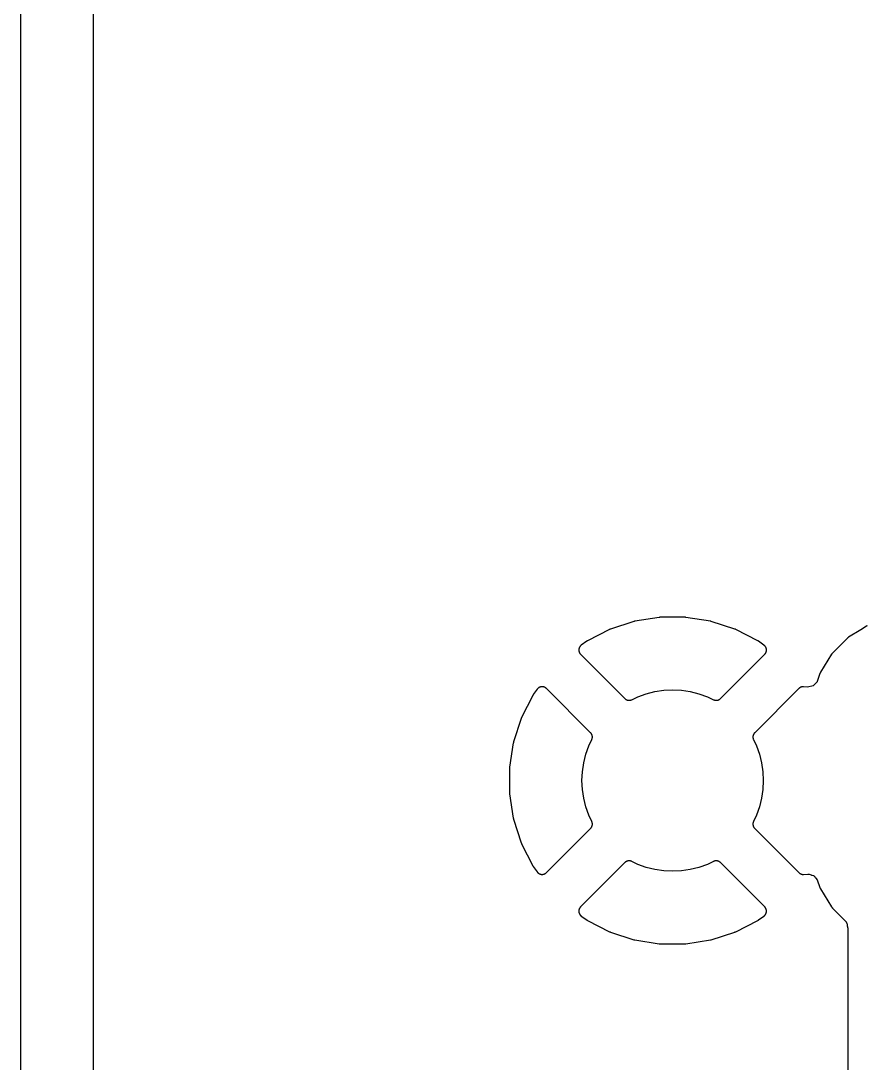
# Model space of a CAD drawing. Header units: metres. Extents: x 46.2 to 140.4, y -137.6 to -43.4.
# Drawn here: x 101.85 to 108.85, y -95.8 to -87.18 of the extents above; entities that cross this region are included whole.
import ezdxf

# ---------------------------------------------------------------- set-up
doc = ezdxf.new("R2010")
doc.units = ezdxf.units.M

msp = doc.modelspace()

# ---------------------------------------------------------------- linework, layer by layer
for points in [[(112.3084, -110.4227), (102.4741, -100.5884), (102.4654, -100.5776), (102.4505, -100.527), (102.4505, -85.1015)], [(101.8503, -100.5988), (101.8503, -85.2012)], [(107.9441, -92.3036), (107.7617, -92.2107), (107.7609, -92.2103), (107.76, -92.2098), (107.7588, -92.2093), (107.7576, -92.2088), (107.7563, -92.2083), (107.7554, -92.208), (107.7545, -92.2077), (107.5599, -92.1445), (107.5589, -92.1442), (107.558, -92.1439), (107.5567, -92.1435), (107.5555, -92.1432), (107.5542, -92.143), (107.5532, -92.1428), (107.5522, -92.1426), (107.3501, -92.1106), (107.3492, -92.1105), (107.3482, -92.1103), (107.3469, -92.1102), (107.3456, -92.1101), (107.3443, -92.11), (107.3433, -92.11), (107.3423, -92.11), (107.1377, -92.11), (107.1367, -92.11), (107.1357, -92.11), (107.1344, -92.1101), (107.1331, -92.1102), (107.1318, -92.1103), (107.1308, -92.1105), (107.1299, -92.1106), (106.9278, -92.1426), (106.9268, -92.1428), (106.9258, -92.143), (106.9245, -92.1432), (106.9233, -92.1435), (106.922, -92.1439), (106.9211, -92.1442), (106.9201, -92.1445), (106.7255, -92.2077), (106.7246, -92.208), (106.7237, -92.2083), (106.7224, -92.2088), (106.7212, -92.2093), (106.72, -92.2098), (106.7191, -92.2103), (106.7183, -92.2107), (106.536, -92.3036), (106.5349, -92.3041), (106.5339, -92.3047), (106.533, -92.3052), (106.5319, -92.3059), (106.5309, -92.3066), (106.5309, -92.3066), (106.5301, -92.3071), (106.5293, -92.3077), (106.4847, -92.3401), (106.4839, -92.3406), (106.4832, -92.3412), (106.4822, -92.342), (106.4812, -92.3428), (106.4803, -92.3437), (106.4796, -92.3443), (106.4789, -92.345), (106.4789, -92.345), (106.478, -92.3459), (106.4772, -92.3468), (106.4764, -92.3477), (106.4756, -92.3486), (106.4748, -92.3496), (106.474, -92.3506), (106.4733, -92.3516), (106.4726, -92.3526), (106.4719, -92.3536), (106.4713, -92.3547), (106.4707, -92.3557), (106.4701, -92.3568), (106.4695, -92.3579), (106.4689, -92.359), (106.4684, -92.3601), (106.4679, -92.3613), (106.4675, -92.3624), (106.467, -92.3636), (106.4666, -92.3647), (106.4663, -92.3659), (106.4659, -92.3671), (106.4656, -92.3683), (106.4653, -92.3695), (106.4651, -92.3707), (106.4648, -92.3719), (106.4646, -92.3731), (106.4645, -92.3744), (106.4643, -92.3756), (106.4642, -92.3768), (106.4641, -92.3781), (106.4641, -92.3793), (106.4641, -92.3805), (106.4641, -92.3818), (106.4641, -92.383), (106.4642, -92.3842), (106.4643, -92.3854), (106.4645, -92.3866), (106.4646, -92.3879), (106.4648, -92.3891), (106.465, -92.3903), (106.4653, -92.3915), (106.4656, -92.3927), (106.4659, -92.3939), (106.4662, -92.395), (106.4666, -92.3962), (106.467, -92.3974), (106.4674, -92.3985), (106.4679, -92.3997), (106.4684, -92.4008), (106.4689, -92.4019), (106.4694, -92.403), (106.47, -92.4041), (106.4706, -92.4052), (106.4712, -92.4062), (106.4718, -92.4073), (106.4725, -92.4083), (106.4732, -92.4093), (106.4739, -92.4103), (106.4747, -92.4113), (106.4754, -92.4122), (106.4762, -92.4132), (106.477, -92.4141), (106.4779, -92.415), (106.4787, -92.4159), (106.8446, -92.7817), (106.8455, -92.7826), (106.8464, -92.7834), (106.8473, -92.7843), (106.8482, -92.785), (106.8492, -92.7858), (106.8502, -92.7866), (106.8512, -92.7873), (106.8522, -92.788), (106.8532, -92.7886), (106.8542, -92.7893), (106.8553, -92.7899), (106.8564, -92.7905), (106.8575, -92.7911), (106.8586, -92.7916), (106.8597, -92.7921), (106.8608, -92.7926), (106.862, -92.793), (106.8631, -92.7935), (106.8643, -92.7939), (106.8654, -92.7942), (106.8666, -92.7946), (106.8678, -92.7949), (106.869, -92.7952), (106.8702, -92.7954), (106.8714, -92.7957), (106.8726, -92.7959), (106.8738, -92.796), (106.875, -92.7962), (106.8763, -92.7963), (106.8775, -92.7963), (106.8787, -92.7964), (106.8799, -92.7964), (106.8811, -92.7964), (106.8822, -92.7963), (106.8833, -92.7963), (106.8844, -92.7962), (106.8855, -92.7961), (106.8866, -92.796), (106.8876, -92.7958), (106.8887, -92.7956), (106.8898, -92.7954), (106.8909, -92.7952), (106.892, -92.7949), (106.893, -92.7946), (106.8941, -92.7943), (106.8952, -92.794), (106.8962, -92.7937), (106.8973, -92.7933), (106.8983, -92.7929), (106.8993, -92.7925), (106.9003, -92.7921), (106.9013, -92.7916), (106.953, -92.7671), (107.0223, -92.7424), (107.0937, -92.7245), (107.1665, -92.7137), (107.24, -92.7101), (107.3135, -92.7137), (107.3863, -92.7245), (107.4577, -92.7424), (107.527, -92.7671), (107.5787, -92.7916), (107.5797, -92.7921), (107.5807, -92.7925), (107.5817, -92.7929), (107.5827, -92.7933), (107.5838, -92.7937), (107.5848, -92.794), (107.5859, -92.7943), (107.587, -92.7946), (107.588, -92.7949), (107.5891, -92.7952), (107.5902, -92.7954), (107.5913, -92.7956), (107.5924, -92.7958), (107.5934, -92.796), (107.5945, -92.7961), (107.5956, -92.7962), (107.5967, -92.7963), (107.5978, -92.7963), (107.5989, -92.7964), (107.6001, -92.7964), (107.6013, -92.7964), (107.6025, -92.7963), (107.6037, -92.7963), (107.605, -92.7962), (107.6062, -92.796), (107.6074, -92.7959), (107.6086, -92.7957), (107.6098, -92.7954), (107.611, -92.7952), (107.6122, -92.7949), (107.6134, -92.7946), (107.6146, -92.7942), (107.6157, -92.7939), (107.6169, -92.7935), (107.618, -92.793), (107.6192, -92.7926), (107.6203, -92.7921), (107.6214, -92.7916), (107.6225, -92.7911), (107.6236, -92.7905), (107.6247, -92.7899), (107.6258, -92.7893), (107.6268, -92.7886), (107.6278, -92.788), (107.6288, -92.7873), (107.6298, -92.7866), (107.6308, -92.7858), (107.6318, -92.785), (107.6327, -92.7843), (107.6336, -92.7834), (107.6345, -92.7826), (107.6354, -92.7817), (108.0013, -92.4159), (108.0021, -92.415), (108.003, -92.4141), (108.0038, -92.4132), (108.0046, -92.4122), (108.0053, -92.4113), (108.0061, -92.4103), (108.0068, -92.4093), (108.0075, -92.4083), (108.0082, -92.4073), (108.0088, -92.4062), (108.0094, -92.4052), (108.01, -92.4041), (108.0106, -92.403), (108.0111, -92.4019), (108.0116, -92.4008), (108.0121, -92.3997), (108.0126, -92.3985), (108.013, -92.3974), (108.0134, -92.3962), (108.0138, -92.395), (108.0141, -92.3939), (108.0144, -92.3927), (108.0147, -92.3915), (108.015, -92.3903), (108.0152, -92.3891), (108.0154, -92.3879), (108.0155, -92.3866), (108.0157, -92.3854), (108.0158, -92.3842), (108.0159, -92.383), (108.0159, -92.3818), (108.0159, -92.3805), (108.0159, -92.3805), (108.0159, -92.3793), (108.0159, -92.3782), (108.0158, -92.377), (108.0157, -92.3758), (108.0156, -92.3746), (108.0154, -92.3735), (108.0152, -92.3723), (108.015, -92.3712), (108.0148, -92.37), (108.0145, -92.3689), (108.0143, -92.3677), (108.0139, -92.3666), (108.0136, -92.3654), (108.0132, -92.3643), (108.0128, -92.3632), (108.0124, -92.3621), (108.012, -92.361), (108.0115, -92.3599), (108.011, -92.3589), (108.0105, -92.3578), (108.0099, -92.3568), (108.0094, -92.3558), (108.0088, -92.3547), (108.0081, -92.3537), (108.0075, -92.3527), (108.0068, -92.3518), (108.0061, -92.3508), (108.0054, -92.3499), (108.0047, -92.349), (108.0039, -92.3481), (108.0032, -92.3472), (108.0024, -92.3463), (108.0016, -92.3454), (108.0007, -92.3446), (107.9999, -92.3438), (107.999, -92.343), (107.9981, -92.3422), (107.9972, -92.3415), (107.9963, -92.3408), (107.9953, -92.3401), (107.9507, -92.3077), (107.9497, -92.3069), (107.9486, -92.3062), (107.9475, -92.3055), (107.9464, -92.3048), (107.9452, -92.3042), (107.9441, -92.3036), (107.9441, -92.3036)], [(108.8495, -92.1799), (108.8484, -92.1804), (108.8474, -92.1809), (108.8464, -92.1815), (108.8454, -92.182), (108.8444, -92.1826), (108.7957, -92.2127), (108.6951, -92.2747), (108.6939, -92.2755), (108.6927, -92.2763), (108.6917, -92.277), (108.6908, -92.2777), (108.6899, -92.2784), (108.689, -92.2792), (108.6881, -92.2799), (108.687, -92.2809), (108.686, -92.2819), (108.5619, -92.406), (108.5609, -92.407), (108.5599, -92.4081), (108.5592, -92.409), (108.5584, -92.4099), (108.5577, -92.4108), (108.557, -92.4117), (108.5563, -92.4127), (108.5555, -92.4139), (108.5547, -92.4151), (108.4626, -92.5644), (108.462, -92.5654), (108.4615, -92.5664), (108.4609, -92.5674), (108.4604, -92.5684), (108.4599, -92.5695), (108.4594, -92.5705), (108.459, -92.5716), (108.4585, -92.5727), (108.4581, -92.5737), (108.4578, -92.5748), (108.4577, -92.5749), (108.4577, -92.5749), (108.4356, -92.6418), (108.4347, -92.6436), (108.401, -92.6768), (108.354, -92.6866), (108.3234, -92.6842), (108.3224, -92.6842), (108.3214, -92.6841), (108.3205, -92.6841), (108.3195, -92.6841), (108.3182, -92.6841), (108.317, -92.6841), (108.3158, -92.6842), (108.3146, -92.6843), (108.3134, -92.6845), (108.3121, -92.6846), (108.3109, -92.6848), (108.3097, -92.685), (108.3085, -92.6853), (108.3073, -92.6856), (108.3061, -92.6859), (108.305, -92.6862), (108.3038, -92.6866), (108.3026, -92.687), (108.3015, -92.6874), (108.3003, -92.6879), (108.2992, -92.6884), (108.2981, -92.6889), (108.297, -92.6894), (108.2959, -92.69), (108.2948, -92.6906), (108.2938, -92.6912), (108.2927, -92.6918), (108.2917, -92.6925), (108.2907, -92.6932), (108.2897, -92.6939), (108.2887, -92.6947), (108.2878, -92.6954), (108.2868, -92.6962), (108.2859, -92.697), (108.285, -92.6979), (108.2841, -92.6987), (107.9183, -93.0646), (107.9174, -93.0655), (107.9166, -93.0664), (107.9157, -93.0673), (107.915, -93.0682), (107.9142, -93.0692), (107.9134, -93.0702), (107.9127, -93.0712), (107.912, -93.0722), (107.9114, -93.0732), (107.9107, -93.0742), (107.9101, -93.0753), (107.9095, -93.0764), (107.9089, -93.0775), (107.9084, -93.0786), (107.9079, -93.0797), (107.9074, -93.0808), (107.907, -93.082), (107.9065, -93.0831), (107.9061, -93.0843), (107.9058, -93.0854), (107.9054, -93.0866), (107.9051, -93.0878), (107.9048, -93.089), (107.9046, -93.0902), (107.9043, -93.0914), (107.9041, -93.0926), (107.904, -93.0938), (107.9038, -93.095), (107.9037, -93.0963), (107.9037, -93.0975), (107.9036, -93.0987), (107.9036, -93.0999), (107.9036, -93.1011), (107.9037, -93.1022), (107.9037, -93.1033), (107.9038, -93.1044), (107.9039, -93.1055), (107.904, -93.1066), (107.9042, -93.1076), (107.9044, -93.1087), (107.9046, -93.1098), (107.9048, -93.1109), (107.9051, -93.112), (107.9054, -93.113), (107.9057, -93.1141), (107.906, -93.1152), (107.9063, -93.1162), (107.9067, -93.1173), (107.9071, -93.1183), (107.9075, -93.1193), (107.9079, -93.1203), (107.9084, -93.1213), (107.9329, -93.173), (107.9576, -93.2423), (107.9755, -93.3137), (107.9863, -93.3865), (107.9899, -93.46), (107.9863, -93.5335), (107.9755, -93.6063), (107.9576, -93.6777), (107.9329, -93.747), (107.9084, -93.7987), (107.9079, -93.7997), (107.9075, -93.8007), (107.9071, -93.8017), (107.9067, -93.8027), (107.9063, -93.8038), (107.906, -93.8048), (107.9057, -93.8059), (107.9054, -93.807), (107.9051, -93.808), (107.9048, -93.8091), (107.9046, -93.8102), (107.9044, -93.8113), (107.9042, -93.8124), (107.904, -93.8134), (107.9039, -93.8145), (107.9038, -93.8156), (107.9037, -93.8167), (107.9037, -93.8178), (107.9036, -93.8189), (107.9036, -93.8201), (107.9036, -93.8213), (107.9037, -93.8225), (107.9037, -93.8237), (107.9038, -93.825), (107.904, -93.8262), (107.9041, -93.8274), (107.9043, -93.8286), (107.9046, -93.8298), (107.9048, -93.831), (107.9051, -93.8322), (107.9054, -93.8334), (107.9058, -93.8346), (107.9061, -93.8357), (107.9065, -93.8369), (107.907, -93.838), (107.9074, -93.8392), (107.9079, -93.8403), (107.9084, -93.8414), (107.9089, -93.8425), (107.9095, -93.8436), (107.9101, -93.8447), (107.9107, -93.8458), (107.9114, -93.8468), (107.912, -93.8478), (107.9127, -93.8488), (107.9134, -93.8498), (107.9142, -93.8508), (107.915, -93.8518), (107.9157, -93.8527), (107.9166, -93.8536), (107.9174, -93.8545), (107.9183, -93.8554), (108.2841, -94.2213), (108.285, -94.2221), (108.2859, -94.223), (108.2868, -94.2238), (108.2878, -94.2246), (108.2887, -94.2253), (108.2897, -94.2261), (108.2907, -94.2268), (108.2917, -94.2275), (108.2927, -94.2282), (108.2938, -94.2288), (108.2948, -94.2294), (108.2959, -94.23), (108.297, -94.2306), (108.2981, -94.2311), (108.2992, -94.2316), (108.3003, -94.2321), (108.3015, -94.2326), (108.3026, -94.233), (108.3038, -94.2334), (108.305, -94.2338), (108.3061, -94.2341), (108.3073, -94.2344), (108.3085, -94.2347), (108.3097, -94.235), (108.3109, -94.2352), (108.3121, -94.2354), (108.3134, -94.2355), (108.3146, -94.2357), (108.3158, -94.2358), (108.317, -94.2359), (108.3182, -94.2359), (108.3195, -94.2359), (108.3205, -94.2359), (108.3214, -94.2359), (108.3224, -94.2358), (108.3234, -94.2358), (108.3589, -94.233), (108.3607, -94.233), (108.3621, -94.233), (108.3634, -94.233), (108.3701, -94.2331), (108.3856, -94.2396), (108.3867, -94.24), (108.3878, -94.2404), (108.3889, -94.2408), (108.3901, -94.2412), (108.3912, -94.2415), (108.3924, -94.2419), (108.4044, -94.2449), (108.4046, -94.2451), (108.4056, -94.2459), (108.4066, -94.2467), (108.4076, -94.2474), (108.4087, -94.2482), (108.4098, -94.2489), (108.4109, -94.2495), (108.4118, -94.2501), (108.4188, -94.2602), (108.4195, -94.2612), (108.4202, -94.2622), (108.421, -94.2631), (108.4218, -94.264), (108.4225, -94.265), (108.4233, -94.2658), (108.436, -94.2794), (108.4577, -94.3451), (108.4578, -94.3452), (108.4581, -94.3463), (108.4585, -94.3473), (108.459, -94.3484), (108.4594, -94.3495), (108.4599, -94.3505), (108.4604, -94.3516), (108.4609, -94.3526), (108.4615, -94.3536), (108.462, -94.3546), (108.4626, -94.3556), (108.5547, -94.5049), (108.5555, -94.5061), (108.5563, -94.5073), (108.557, -94.5083), (108.5577, -94.5092), (108.5584, -94.5101), (108.5592, -94.511), (108.5599, -94.5119), (108.5609, -94.513), (108.5619, -94.514), (108.6697, -94.6218), (108.6703, -94.6225), (108.6746, -94.6282), (108.6746, -94.6283), (108.6751, -94.6295), (108.6755, -94.6307), (108.6761, -94.6318), (108.6766, -94.633), (108.6772, -94.6341), (108.6778, -94.6352), (108.6784, -94.6363), (108.679, -94.6374), (108.6797, -94.6384), (108.6804, -94.6395), (108.6805, -94.6396), (108.6826, -94.654), (108.6828, -94.6552), (108.683, -94.6564), (108.6832, -94.6576), (108.6835, -94.6587), (108.6838, -94.6599), (108.6841, -94.661), (108.6895, -94.6794), (108.6895, -97.1585)], [(106.0836, -92.756), (106.0836, -92.756), (105.9907, -92.9383), (105.9903, -92.9391), (105.9898, -92.94), (105.9893, -92.9412), (105.9888, -92.9424), (105.9883, -92.9437), (105.988, -92.9446), (105.9877, -92.9455), (105.9245, -93.1401), (105.9242, -93.1411), (105.9239, -93.142), (105.9235, -93.1433), (105.9232, -93.1445), (105.923, -93.1458), (105.9228, -93.1468), (105.9226, -93.1478), (105.8906, -93.3499), (105.8905, -93.3508), (105.8903, -93.3518), (105.8902, -93.3531), (105.8901, -93.3544), (105.89, -93.3557), (105.89, -93.3567), (105.89, -93.3577), (105.89, -93.5623), (105.89, -93.5633), (105.89, -93.5643), (105.8901, -93.5656), (105.8902, -93.5669), (105.8903, -93.5682), (105.8905, -93.5692), (105.8906, -93.5701), (105.9226, -93.7722), (105.9228, -93.7732), (105.923, -93.7742), (105.9232, -93.7755), (105.9235, -93.7767), (105.9239, -93.778), (105.9242, -93.7789), (105.9245, -93.7799), (105.9877, -93.9745), (105.988, -93.9754), (105.9883, -93.9763), (105.9888, -93.9776), (105.9893, -93.9788), (105.9898, -93.98), (105.9903, -93.9809), (105.9907, -93.9817), (106.0836, -94.164), (106.0842, -94.1652), (106.0848, -94.1663), (106.0855, -94.1675), (106.0862, -94.1686), (106.0869, -94.1697), (106.0877, -94.1707), (106.1201, -94.2153), (106.1208, -94.2163), (106.1215, -94.2172), (106.1223, -94.2181), (106.123, -94.219), (106.1238, -94.2199), (106.1246, -94.2207), (106.1254, -94.2216), (106.1263, -94.2224), (106.1272, -94.2232), (106.1281, -94.2239), (106.129, -94.2247), (106.1299, -94.2254), (106.1308, -94.2261), (106.1318, -94.2268), (106.1327, -94.2275), (106.1337, -94.2281), (106.1347, -94.2288), (106.1358, -94.2294), (106.1368, -94.2299), (106.1378, -94.2305), (106.1389, -94.231), (106.14, -94.2315), (106.141, -94.232), (106.1421, -94.2324), (106.1432, -94.2328), (106.1443, -94.2332), (106.1454, -94.2336), (106.1466, -94.2339), (106.1477, -94.2343), (106.1489, -94.2345), (106.15, -94.2348), (106.1512, -94.235), (106.1523, -94.2352), (106.1535, -94.2354), (106.1546, -94.2356), (106.1558, -94.2357), (106.157, -94.2358), (106.1582, -94.2359), (106.1593, -94.2359), (106.1605, -94.2359), (106.1618, -94.2359), (106.163, -94.2359), (106.1642, -94.2358), (106.1654, -94.2357), (106.1666, -94.2355), (106.1679, -94.2354), (106.1691, -94.2352), (106.1703, -94.235), (106.1715, -94.2347), (106.1727, -94.2344), (106.1739, -94.2341), (106.175, -94.2338), (106.1762, -94.2334), (106.1774, -94.233), (106.1785, -94.2326), (106.1797, -94.2321), (106.1808, -94.2316), (106.1819, -94.2311), (106.183, -94.2306), (106.1841, -94.23), (106.1852, -94.2294), (106.1862, -94.2288), (106.1873, -94.2282), (106.1883, -94.2275), (106.1893, -94.2268), (106.1903, -94.2261), (106.1913, -94.2253), (106.1922, -94.2246), (106.1932, -94.2238), (106.1941, -94.223), (106.195, -94.2221), (106.1959, -94.2213), (106.5617, -93.8554), (106.5626, -93.8545), (106.5634, -93.8536), (106.5643, -93.8527), (106.565, -93.8518), (106.5658, -93.8508), (106.5666, -93.8498), (106.5673, -93.8488), (106.568, -93.8478), (106.5686, -93.8468), (106.5693, -93.8458), (106.5699, -93.8447), (106.5705, -93.8436), (106.5711, -93.8425), (106.5716, -93.8414), (106.5721, -93.8403), (106.5726, -93.8392), (106.573, -93.838), (106.5735, -93.8369), (106.5739, -93.8357), (106.5742, -93.8346), (106.5746, -93.8334), (106.5749, -93.8322), (106.5752, -93.831), (106.5754, -93.8298), (106.5757, -93.8286), (106.5759, -93.8274), (106.576, -93.8262), (106.5762, -93.825), (106.5763, -93.8237), (106.5763, -93.8225), (106.5764, -93.8213), (106.5764, -93.8201), (106.5764, -93.8189), (106.5763, -93.8178), (106.5763, -93.8167), (106.5762, -93.8156), (106.5761, -93.8145), (106.576, -93.8134), (106.5758, -93.8124), (106.5756, -93.8113), (106.5754, -93.8102), (106.5752, -93.8091), (106.5749, -93.808), (106.5746, -93.807), (106.5743, -93.8059), (106.574, -93.8048), (106.5737, -93.8038), (106.5733, -93.8027), (106.5729, -93.8017), (106.5725, -93.8007), (106.5721, -93.7997), (106.5716, -93.7987), (106.5471, -93.747), (106.5224, -93.6777), (106.5045, -93.6063), (106.4937, -93.5335), (106.4901, -93.46), (106.4937, -93.3865), (106.5045, -93.3137), (106.5224, -93.2423), (106.5471, -93.173), (106.5716, -93.1213), (106.5721, -93.1203), (106.5725, -93.1193), (106.5729, -93.1183), (106.5733, -93.1172), (106.5737, -93.1162), (106.574, -93.1152), (106.5743, -93.1141), (106.5746, -93.113), (106.5749, -93.112), (106.5752, -93.1109), (106.5754, -93.1098), (106.5756, -93.1087), (106.5758, -93.1076), (106.576, -93.1066), (106.5761, -93.1055), (106.5762, -93.1044), (106.5763, -93.1033), (106.5763, -93.1022), (106.5764, -93.101), (106.5764, -93.0999), (106.5764, -93.0987), (106.5763, -93.0975), (106.5763, -93.0963), (106.5762, -93.095), (106.576, -93.0938), (106.5759, -93.0926), (106.5757, -93.0914), (106.5754, -93.0902), (106.5752, -93.089), (106.5749, -93.0878), (106.5746, -93.0866), (106.5742, -93.0854), (106.5739, -93.0843), (106.5735, -93.0831), (106.573, -93.0819), (106.5726, -93.0808), (106.5721, -93.0797), (106.5716, -93.0786), (106.5711, -93.0775), (106.5705, -93.0764), (106.5699, -93.0753), (106.5693, -93.0742), (106.5686, -93.0732), (106.568, -93.0722), (106.5673, -93.0712), (106.5666, -93.0702), (106.5658, -93.0692), (106.565, -93.0682), (106.5643, -93.0673), (106.5634, -93.0664), (106.5626, -93.0655), (106.5617, -93.0646), (106.1959, -92.6987), (106.195, -92.6979), (106.1941, -92.697), (106.1932, -92.6962), (106.1922, -92.6954), (106.1913, -92.6947), (106.1903, -92.6939), (106.1893, -92.6932), (106.1883, -92.6925), (106.1873, -92.6918), (106.1862, -92.6912), (106.1852, -92.6906), (106.1841, -92.69), (106.183, -92.6894), (106.1819, -92.6889), (106.1808, -92.6884), (106.1797, -92.6879), (106.1785, -92.6874), (106.1774, -92.687), (106.1762, -92.6866), (106.175, -92.6862), (106.1739, -92.6859), (106.1727, -92.6856), (106.1715, -92.6853), (106.1703, -92.685), (106.1691, -92.6848), (106.1679, -92.6846), (106.1666, -92.6845), (106.1654, -92.6843), (106.1642, -92.6842), (106.163, -92.6841), (106.1618, -92.6841), (106.1605, -92.6841), (106.1593, -92.6841), (106.1581, -92.6841), (106.1568, -92.6842), (106.1556, -92.6843), (106.1544, -92.6845), (106.1532, -92.6846), (106.152, -92.6848), (106.1508, -92.685), (106.1496, -92.6853), (106.1484, -92.6856), (106.1472, -92.6859), (106.146, -92.6862), (106.1448, -92.6866), (106.1437, -92.687), (106.1425, -92.6874), (106.1414, -92.6879), (106.1403, -92.6884), (106.1391, -92.6889), (106.138, -92.6894), (106.137, -92.69), (106.1359, -92.6906), (106.1348, -92.6912), (106.1338, -92.6918), (106.1327, -92.6925), (106.1317, -92.6932), (106.1307, -92.6939), (106.1298, -92.6947), (106.1288, -92.6954), (106.1279, -92.6962), (106.1269, -92.697), (106.126, -92.6979), (106.1252, -92.6987), (106.1243, -92.6996), (106.1235, -92.7005), (106.1227, -92.7014), (106.1219, -92.7024), (106.1211, -92.7033), (106.1204, -92.7043), (106.1201, -92.7047), (106.1201, -92.7047), (106.0877, -92.7493), (106.0869, -92.7503), (106.0862, -92.7514), (106.0855, -92.7525), (106.0848, -92.7536), (106.0842, -92.7548), (106.0836, -92.756), (106.0836, -92.756)], [(106.536, -94.6164), (106.536, -94.6164), (106.7183, -94.7093), (106.7191, -94.7097), (106.72, -94.7102), (106.7212, -94.7107), (106.7224, -94.7112), (106.7237, -94.7117), (106.7246, -94.712), (106.7255, -94.7123), (106.9201, -94.7755), (106.9211, -94.7758), (106.922, -94.7761), (106.9233, -94.7765), (106.9245, -94.7768), (106.9258, -94.777), (106.9268, -94.7772), (106.9278, -94.7774), (107.1299, -94.8094), (107.1308, -94.8095), (107.1318, -94.8097), (107.1331, -94.8098), (107.1344, -94.8099), (107.1357, -94.81), (107.1367, -94.81), (107.1377, -94.81), (107.3423, -94.81), (107.3433, -94.81), (107.3443, -94.81), (107.3456, -94.8099), (107.3469, -94.8098), (107.3482, -94.8097), (107.3492, -94.8095), (107.3501, -94.8094), (107.5522, -94.7774), (107.5532, -94.7772), (107.5542, -94.777), (107.5555, -94.7768), (107.5567, -94.7765), (107.558, -94.7761), (107.5589, -94.7758), (107.5599, -94.7755), (107.7545, -94.7123), (107.7554, -94.712), (107.7563, -94.7117), (107.7576, -94.7112), (107.7588, -94.7107), (107.76, -94.7102), (107.7609, -94.7097), (107.7617, -94.7093), (107.944, -94.6164), (107.944, -94.6164), (107.9452, -94.6158), (107.9464, -94.6152), (107.9475, -94.6145), (107.9486, -94.6138), (107.9497, -94.6131), (107.9507, -94.6123), (107.9953, -94.5799), (107.9963, -94.5792), (107.9972, -94.5785), (107.9981, -94.5777), (107.999, -94.577), (107.9999, -94.5762), (108.0007, -94.5754), (108.0016, -94.5746), (108.0024, -94.5737), (108.0032, -94.5728), (108.0039, -94.5719), (108.0047, -94.571), (108.0054, -94.5701), (108.0061, -94.5692), (108.0068, -94.5682), (108.0075, -94.5673), (108.0081, -94.5663), (108.0088, -94.5653), (108.0094, -94.5642), (108.0099, -94.5632), (108.0105, -94.5622), (108.011, -94.5611), (108.0115, -94.56), (108.012, -94.559), (108.0124, -94.5579), (108.0128, -94.5568), (108.0132, -94.5557), (108.0136, -94.5546), (108.0139, -94.5534), (108.0143, -94.5523), (108.0145, -94.5511), (108.0148, -94.55), (108.015, -94.5488), (108.0152, -94.5477), (108.0154, -94.5465), (108.0156, -94.5454), (108.0157, -94.5442), (108.0158, -94.543), (108.0159, -94.5418), (108.0159, -94.5407), (108.0159, -94.5395), (108.0159, -94.5382), (108.0159, -94.537), (108.0158, -94.5358), (108.0157, -94.5346), (108.0155, -94.5334), (108.0154, -94.5321), (108.0152, -94.5309), (108.015, -94.5297), (108.0147, -94.5285), (108.0144, -94.5273), (108.0141, -94.5261), (108.0138, -94.525), (108.0134, -94.5238), (108.013, -94.5226), (108.0126, -94.5215), (108.0121, -94.5203), (108.0116, -94.5192), (108.0111, -94.5181), (108.0106, -94.517), (108.01, -94.5159), (108.0094, -94.5148), (108.0088, -94.5138), (108.0082, -94.5127), (108.0075, -94.5117), (108.0068, -94.5107), (108.0061, -94.5097), (108.0053, -94.5087), (108.0046, -94.5078), (108.0038, -94.5068), (108.003, -94.5059), (108.0021, -94.505), (108.0013, -94.5041), (107.6354, -94.1383), (107.6345, -94.1374), (107.6336, -94.1366), (107.6327, -94.1357), (107.6318, -94.135), (107.6308, -94.1342), (107.6298, -94.1334), (107.6288, -94.1327), (107.6278, -94.132), (107.6268, -94.1314), (107.6258, -94.1307), (107.6247, -94.1301), (107.6236, -94.1295), (107.6225, -94.1289), (107.6214, -94.1284), (107.6203, -94.1279), (107.6192, -94.1274), (107.618, -94.127), (107.6169, -94.1265), (107.6157, -94.1261), (107.6146, -94.1258), (107.6134, -94.1254), (107.6122, -94.1251), (107.611, -94.1248), (107.6098, -94.1246), (107.6086, -94.1243), (107.6074, -94.1241), (107.6062, -94.124), (107.605, -94.1238), (107.6037, -94.1237), (107.6025, -94.1237), (107.6013, -94.1236), (107.6001, -94.1236), (107.599, -94.1236), (107.5978, -94.1237), (107.5967, -94.1237), (107.5956, -94.1238), (107.5945, -94.1239), (107.5934, -94.124), (107.5924, -94.1242), (107.5913, -94.1244), (107.5902, -94.1246), (107.5891, -94.1248), (107.588, -94.1251), (107.587, -94.1254), (107.5859, -94.1257), (107.5848, -94.126), (107.5838, -94.1263), (107.5827, -94.1267), (107.5817, -94.1271), (107.5807, -94.1275), (107.5797, -94.1279), (107.5787, -94.1284), (107.527, -94.1529), (107.4577, -94.1776), (107.3863, -94.1955), (107.3135, -94.2063), (107.24, -94.2099), (107.1665, -94.2063), (107.0937, -94.1955), (107.0223, -94.1776), (106.953, -94.1529), (106.9013, -94.1284), (106.9001, -94.1278), (106.8988, -94.1273), (106.8975, -94.1268), (106.8962, -94.1263), (106.8949, -94.1259), (106.8936, -94.1255), (106.8922, -94.1251), (106.8909, -94.1248), (106.8895, -94.1245), (106.8882, -94.1243), (106.8871, -94.1241), (106.886, -94.124), (106.8849, -94.1239), (106.8838, -94.1238), (106.8827, -94.1237), (106.8813, -94.1236), (106.8799, -94.1236), (106.8787, -94.1236), (106.8775, -94.1237), (106.8763, -94.1237), (106.875, -94.1238), (106.8738, -94.124), (106.8726, -94.1241), (106.8714, -94.1243), (106.8702, -94.1246), (106.869, -94.1248), (106.8678, -94.1251), (106.8666, -94.1254), (106.8654, -94.1258), (106.8643, -94.1261), (106.8631, -94.1265), (106.862, -94.127), (106.8608, -94.1274), (106.8597, -94.1279), (106.8586, -94.1284), (106.8575, -94.1289), (106.8564, -94.1295), (106.8553, -94.1301), (106.8542, -94.1307), (106.8532, -94.1314), (106.8522, -94.132), (106.8512, -94.1327), (106.8502, -94.1334), (106.8492, -94.1342), (106.8482, -94.135), (106.8473, -94.1357), (106.8464, -94.1366), (106.8455, -94.1374), (106.8446, -94.1383), (106.4787, -94.5041), (106.4779, -94.505), (106.477, -94.5059), (106.4762, -94.5068), (106.4754, -94.5078), (106.4747, -94.5087), (106.4739, -94.5097), (106.4732, -94.5107), (106.4725, -94.5117), (106.4718, -94.5127), (106.4712, -94.5138), (106.4706, -94.5148), (106.47, -94.5159), (106.4694, -94.517), (106.4689, -94.5181), (106.4684, -94.5192), (106.4679, -94.5203), (106.4674, -94.5215), (106.467, -94.5226), (106.4666, -94.5238), (106.4662, -94.525), (106.4659, -94.5261), (106.4656, -94.5273), (106.4653, -94.5285), (106.465, -94.5297), (106.4648, -94.5309), (106.4646, -94.5321), (106.4645, -94.5334), (106.4643, -94.5346), (106.4642, -94.5358), (106.4641, -94.537), (106.4641, -94.5382), (106.4641, -94.5395), (106.4641, -94.5407), (106.4641, -94.5418), (106.4642, -94.543), (106.4643, -94.5442), (106.4644, -94.5454), (106.4646, -94.5465), (106.4648, -94.5477), (106.465, -94.5488), (106.4652, -94.55), (106.4655, -94.5511), (106.4657, -94.5523), (106.4661, -94.5534), (106.4664, -94.5546), (106.4668, -94.5557), (106.4672, -94.5568), (106.4676, -94.5579), (106.468, -94.559), (106.4685, -94.56), (106.469, -94.5611), (106.4695, -94.5622), (106.4701, -94.5632), (106.4706, -94.5642), (106.4712, -94.5653), (106.4719, -94.5663), (106.4725, -94.5673), (106.4732, -94.5682), (106.4739, -94.5692), (106.4746, -94.5701), (106.4753, -94.571), (106.4761, -94.5719), (106.4768, -94.5728), (106.4776, -94.5737), (106.4784, -94.5746), (106.4793, -94.5754), (106.4801, -94.5762), (106.481, -94.577), (106.4819, -94.5777), (106.4828, -94.5785), (106.4837, -94.5792), (106.4847, -94.5799), (106.5293, -94.6123), (106.5303, -94.6131), (106.5314, -94.6138), (106.5325, -94.6145), (106.5337, -94.6152), (106.5348, -94.6158), (106.536, -94.6164), (106.536, -94.6164)]]:
    msp.add_lwpolyline(points)

doc.saveas('drawing.dxf')
